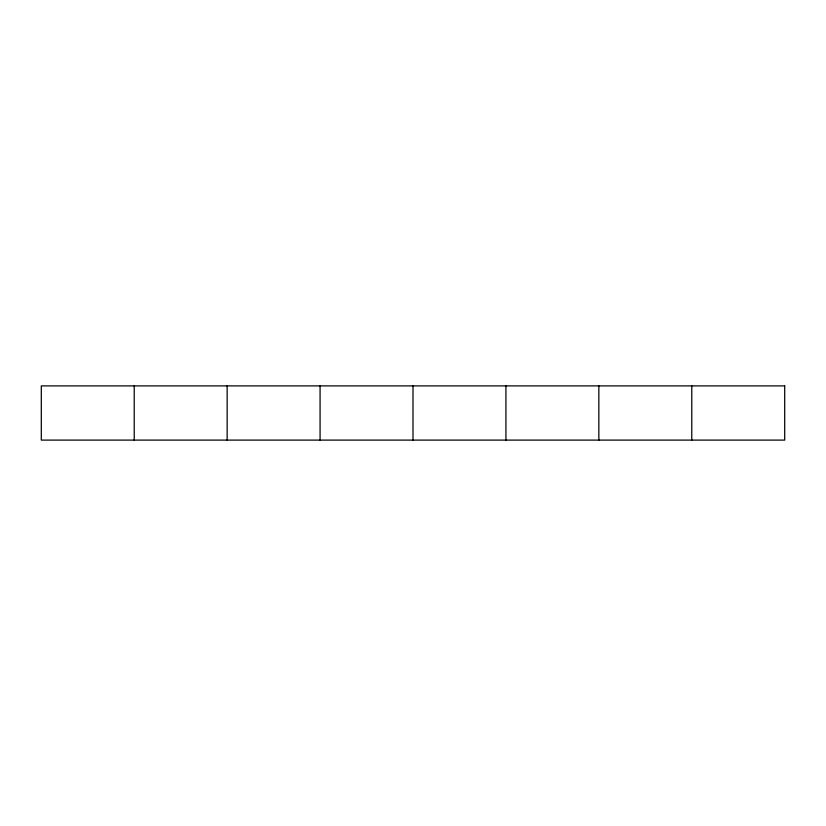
<?xml version="1.0" encoding="UTF-8"?>
<svg xmlns="http://www.w3.org/2000/svg" width="826" height="826" viewBox="0 0 826 826"><rect width="100%" height="100%" fill="white"/><g stroke="black" fill="none" stroke-linecap="round" stroke-linejoin="round"><path stroke-width="1.24" d="M691.775 385.897L691.775 440.103M598.85 385.897L598.85 440.103M505.925 385.897L505.925 440.103M413 385.897L413 440.103M320.075 385.897L320.075 440.103M227.15 385.897L227.15 440.103M134.225 385.897L134.225 440.103M784.7 385.897L41.3 385.897L41.3 440.103L784.7 440.103L784.7 385.897"/></g></svg>
